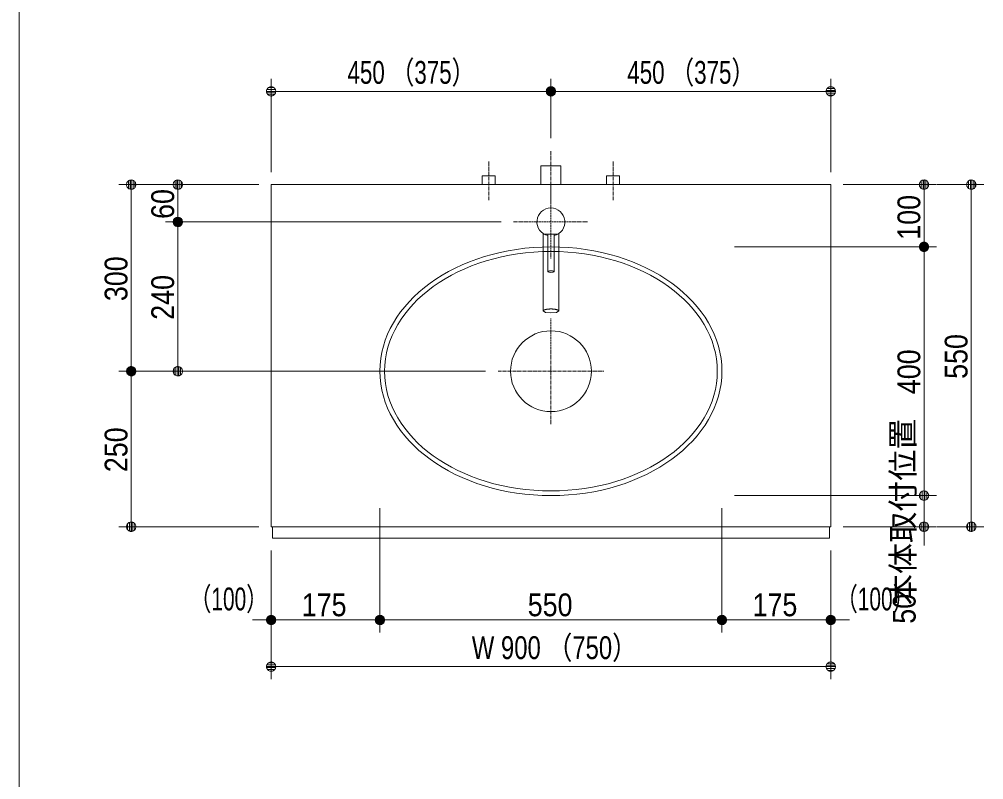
# Model space of a CAD drawing. Units: millimetres, scale not verified. Extents: x -6062 to 6062, y -3045 to 3045.
# Drawn here: x -2922 to -1372, y -677 to 546 of the extents above; entities that cross this region are included whole.
import ezdxf
from ezdxf.enums import TextEntityAlignment as Align

# ---------------------------------------------------------------- set-up
doc = ezdxf.new("R2010")
doc.units = ezdxf.units.MM
doc.header["$LTSCALE"] = 20
doc.linetypes.add('CHAIN1', pattern=[8, 5, -1, 1, -1])
for name, color, linetype, lineweight in [('0-0_1図面枠', 7, 'Continuous', 9), ('0-1_5ボウル・キャビネット', 7, 'Continuous', 9), ('0-2_2寸法-1', 7, 'Continuous', 9), ('0-3_0', 7, 'Continuous', 9), ('0-4_2寸法-2', 7, 'Continuous', 9), ('0-5_4給排水', 7, 'Continuous', 9)]:
    doc.layers.add(name, color=color, linetype=linetype, lineweight=lineweight)
doc.styles.add('ＭＳ Ｐゴシック', font='')
doc.styles.get('ＭＳ Ｐゴシック').set_extended_font_data('MS PGothic')

# ---------------------------------------------------------------- blocks, each defined once
blk = doc.blocks.new('グループ-4')
at = {"layer": '0-0_1図面枠'}
blk.add_line((-22700, 43000), (-22700, -48600), dxfattribs=at)
blk = doc.blocks.new('グループ-5')
at = {"layer": '0-1_5ボウル・キャビネット', "linetype": 'CHAIN1'}
for p, q in [((-5600, -2100), (-5600, 1300)), ((-7300, -400), (-3900, -400))]:
    blk.add_line(p, q, dxfattribs=at)
at = {"layer": '0-1_5ボウル・キャビネット'}
blk.add_circle((-5600, -400), 1300, dxfattribs=at)
for major_axis, ratio in [((5500, 0), 0.727273), ((5350, 0), 0.719626)]:
    blk.add_ellipse((-5600, -400), major_axis=major_axis, ratio=ratio, dxfattribs=at)
blk = doc.blocks.new('_Dot')
at = {"layer": '0-3_0'}
for p, q in [((-10, 0), (-20, 0)), ((9.78, 2), (-9.78, 2)), ((7.99, 6), (-7.99, 6)), ((9.16, -3.98), (-9.16, -3.98)), ((6, -7.98), (-6, -7.98))]:
    blk.add_line(p, q, dxfattribs=at)
for points in [[(10, 0), (9.92, 1.25), (9.69, 2.49), (9.3, 3.68), (8.76, 4.82), (8.09, 5.88), (7.29, 6.85), (6.37, 7.71), (5.36, 8.44), (4.26, 9.05), (3.09, 9.51), (1.87, 9.82), (0.63, 9.98), (-0.63, 9.98), (-1.87, 9.82), (-3.09, 9.51), (-4.26, 9.05), (-5.36, 8.44), (-6.37, 7.71), (-7.29, 6.85), (-8.09, 5.88), (-8.76, 4.82), (-9.3, 3.68), (-9.69, 2.49), (-9.92, 1.25), (-10, 0), (0, 0)], [(-10, 0), (-9.92, -1.25), (-9.69, -2.49), (-9.3, -3.68), (-8.76, -4.82), (-8.09, -5.88), (-7.29, -6.85), (-6.37, -7.71), (-5.36, -8.44), (-4.26, -9.05), (-3.09, -9.51), (-1.87, -9.82), (-0.63, -9.98), (0.63, -9.98), (1.87, -9.82), (3.09, -9.51), (4.26, -9.05), (5.36, -8.44), (6.37, -7.71), (7.29, -6.85), (8.09, -5.88), (8.76, -4.82), (9.3, -3.68), (9.69, -2.49), (9.92, -1.25), (10, 0), (0, 0)]]:
    blk.add_lwpolyline(points, close=True, dxfattribs=at)
blk = doc.blocks.new('グループ-46')
at = {"layer": '0-5_4給排水', "linetype": 'CHAIN1'}
for p, q in [((-5600, 5600), (-5600, 3200)), ((-6800, 4400), (-4400, 4400))]:
    blk.add_line(p, q, dxfattribs=at)
at = {"layer": '0-5_4給排水'}
blk.add_line((-5375.5, 4010), (-5824.5, 4010), dxfattribs=at)
for points in [[(-5850, 2885.1), (-5850, 2937), (-5850, 2988.8), (-5850, 3040.7), (-5850, 3092.5), (-5850, 3144.4), (-5850, 3196.2), (-5850, 3248.1), (-5850, 3299.9), (-5850, 3351.8), (-5850, 3403.6), (-5850, 3455.5), (-5850, 3507.3), (-5850, 3559.2), (-5850, 3611), (-5850, 3662.9), (-5850, 3714.7), (-5850, 3766.6), (-5850, 3818.4), (-5850, 3870.3), (-5850, 3922.1), (-5850, 3974), (-5850, 4025.8)], [(-5700, 3611.2), (-5700, 3632), (-5700, 3652.8), (-5700, 3673.5), (-5700, 3694.3), (-5700, 3715.1), (-5700, 3735.9), (-5700, 3756.7), (-5700, 3777.5), (-5700, 3798.3), (-5700, 3819), (-5700, 3839.8), (-5700, 3860.6), (-5700, 3881.4), (-5700, 3902.2), (-5700, 3923), (-5700, 3943.8), (-5700, 3964.5), (-5700, 3985.3), (-5700, 4006.1), (-5683.1, 4010), (-5662.3, 4010), (-5641.5, 4010), (-5620.7, 4010), (-5600, 4010), (-5579.2, 4010), (-5558.4, 4010), (-5537.6, 4010), (-5516.8, 4010), (-5500, 4006), (-5500, 3985.2), (-5500, 3964.5), (-5500, 3943.7), (-5500, 3922.9), (-5500, 3902.1), (-5500, 3881.3), (-5500, 3860.5), (-5500, 3839.7), (-5500, 3819), (-5500, 3798.2)], [(-5500, 3798.2), (-5500, 3777.4), (-5500, 3756.6), (-5500, 3735.8), (-5500, 3715), (-5500, 3694.2), (-5500, 3673.5), (-5500, 3652.7), (-5500, 3631.9), (-5500, 3611.1), (-5500, 3590.3), (-5500, 3569.5), (-5500, 3548.7), (-5500, 3528), (-5500, 3507.2), (-5500, 3486.4), (-5500, 3465.6), (-5500, 3444.8), (-5500, 3424), (-5500, 3403.2), (-5500, 3382.5), (-5500, 3361.7), (-5500, 3340.9), (-5500, 3320.1), (-5500, 3299.3), (-5500, 3278.5), (-5500, 3257.7), (-5500, 3237), (-5500, 3216.2), (-5500, 3195.4), (-5500, 3174.6), (-5500, 3153.8), (-5500, 3133), (-5500, 3112.2), (-5500, 3091.5), (-5500, 3070.7), (-5500, 3049.9), (-5500, 3029.1), (-5500, 3008.3), (-5500, 2987.5)], [(-5350, 4025.8), (-5350, 3974), (-5350, 3922.1), (-5350, 3870.3), (-5350, 3818.4), (-5350, 3766.6), (-5350, 3714.7), (-5350, 3662.9), (-5350, 3611), (-5350, 3559.2), (-5350, 3507.3), (-5350, 3455.5), (-5350, 3403.6), (-5350, 3351.8), (-5350, 3299.9), (-5350, 3248.1), (-5350, 3196.2), (-5350, 3144.4), (-5350, 3092.5), (-5350, 3040.7), (-5350, 2988.8), (-5350, 2937), (-5350, 2885.1), (-5350, 2833.3), (-5350, 2781.4), (-5350, 2729.6), (-5350, 2677.7), (-5350, 2625.9), (-5350, 2574), (-5350, 2522.2), (-5350, 2470.3), (-5350, 2418.5), (-5350, 2366.6), (-5350, 2314.8), (-5350, 2262.9), (-5350, 2211.1), (-5350, 2159.2), (-5350, 2107.4), (-5350, 2055.5), (-5350, 2003.7)], [(-5700, 2800.5), (-5700, 2821.3), (-5700, 2842.1), (-5700, 2862.9), (-5700, 2883.7), (-5700, 2904.5), (-5700, 2925.2), (-5700, 2946), (-5700, 2966.8), (-5700, 2987.6), (-5700, 3008.4), (-5700, 3029.2), (-5700, 3050), (-5700, 3070.8), (-5700, 3091.5), (-5700, 3112.3), (-5700, 3133.1), (-5700, 3153.9), (-5700, 3174.7), (-5700, 3195.5), (-5700, 3216.3), (-5700, 3237), (-5700, 3257.8), (-5700, 3278.6), (-5700, 3299.4), (-5700, 3320.2), (-5700, 3341), (-5700, 3361.8), (-5700, 3382.5), (-5700, 3403.3), (-5700, 3424.1), (-5700, 3444.9), (-5700, 3465.7), (-5700, 3486.5), (-5700, 3507.3), (-5700, 3528), (-5700, 3548.8), (-5700, 3569.6), (-5700, 3590.4), (-5700, 3611.2)], [(-5350, 2003.7), (-5350, 1951.8), (-5350, 1900), (-5350, 1848.1), (-5350, 1796.3), (-5350, 1744.4), (-5350, 1692.6), (-5350, 1640.7), (-5350, 1588.9), (-5350, 1537), (-5423.5, 1491.5), (-5600, 1472.7), (-5776.5, 1491.5), (-5850, 1537), (-5850, 1588.9), (-5850, 1640.7), (-5850, 1692.6), (-5850, 1744.4), (-5850, 1796.3), (-5850, 1848.1), (-5850, 1900), (-5850, 1951.8), (-5850, 2003.7), (-5850, 2055.5), (-5850, 2107.4), (-5850, 2159.2), (-5850, 2211.1), (-5850, 2262.9), (-5850, 2314.8), (-5850, 2366.6), (-5850, 2418.5), (-5850, 2470.3), (-5850, 2522.2), (-5850, 2574), (-5850, 2625.9), (-5850, 2677.7), (-5850, 2729.6), (-5850, 2781.4), (-5850, 2833.3), (-5850, 2885.1)], [(-5500, 2987.5), (-5500, 2966.7), (-5500, 2946), (-5500, 2925.2), (-5500, 2904.4), (-5500, 2883.6), (-5500, 2862.8), (-5500, 2842), (-5500, 2821.2), (-5500, 2800.5), (-5529.4, 2782.2), (-5600.1, 2774.7), (-5670.8, 2782.2), (-5700, 2800.5), (-5700, 2800.5), (-5699.9, 2801.6), (-5699.7, 2802.6), (-5699.3, 2803.6), (-5698.8, 2804.6), (-5698.1, 2805.6), (-5697.3, 2806.6), (-5696.3, 2807.6), (-5695.2, 2808.5), (-5693.9, 2809.5), (-5692.5, 2810.4), (-5690.9, 2811.3), (-5689.1, 2812.3), (-5687.3, 2813.2), (-5685.2, 2814.1), (-5683.1, 2814.9), (-5680.9, 2815.8), (-5678.5, 2816.6), (-5676, 2817.4), (-5673.4, 2818.1), (-5670.8, 2818.8), (-5668, 2819.5), (-5665, 2820.2), (-5662, 2820.9), (-5658.9, 2821.5), (-5655.6, 2822)], [(-5655.6, 2822), (-5652.3, 2822.6), (-5648.8, 2823.1), (-5645.3, 2823.6), (-5641.8, 2824.1), (-5638.2, 2824.5), (-5634.5, 2824.8), (-5630.9, 2825.2), (-5627.1, 2825.5), (-5623.4, 2825.7), (-5619.6, 2825.9), (-5615.8, 2826.1), (-5611.9, 2826.2), (-5608, 2826.3), (-5604, 2826.4), (-5600, 2826.4), (-5596, 2826.4), (-5592, 2826.3), (-5588.1, 2826.2), (-5584.2, 2826.1), (-5580.4, 2825.9), (-5576.6, 2825.7), (-5572.9, 2825.5), (-5569.1, 2825.2), (-5565.5, 2824.8), (-5561.8, 2824.5), (-5558.2, 2824.1), (-5554.7, 2823.6), (-5551.2, 2823.1), (-5547.7, 2822.6), (-5544.4, 2822), (-5541.1, 2821.5), (-5538, 2820.9), (-5535, 2820.2), (-5532, 2819.5), (-5529.2, 2818.8), (-5526.6, 2818.1), (-5524, 2817.4), (-5521.5, 2816.6), (-5519.1, 2815.8)], [(-5519.1, 2815.8), (-5516.9, 2814.9), (-5514.8, 2814.1), (-5512.7, 2813.2), (-5510.9, 2812.3), (-5509.1, 2811.3), (-5507.5, 2810.4), (-5506.1, 2809.5), (-5504.8, 2808.5), (-5503.7, 2807.6), (-5502.7, 2806.6), (-5501.9, 2805.6), (-5501.2, 2804.6), (-5500.7, 2803.6), (-5500.3, 2802.6), (-5500.1, 2801.6), (-5500, 2800.5)], [(-5850, 1537.4), (-5849.8, 1540), (-5849.2, 1542.5), (-5848.3, 1545.1), (-5847, 1547.6), (-5845.3, 1550), (-5843.2, 1552.5), (-5840.8, 1554.9), (-5837.9, 1557.3), (-5834.7, 1559.7), (-5831.2, 1562.1), (-5827.2, 1564.4), (-5822.9, 1566.7), (-5818.2, 1569), (-5813.1, 1571.2), (-5807.7, 1573.4), (-5802.1, 1575.5), (-5796.2, 1577.5), (-5790.1, 1579.5), (-5783.6, 1581.3), (-5776.9, 1583.2), (-5769.9, 1584.9), (-5762.6, 1586.6), (-5755.1, 1588.2), (-5747.2, 1589.7), (-5739.1, 1591.1), (-5730.7, 1592.5), (-5722.1, 1593.8), (-5713.3, 1595.1), (-5704.4, 1596.2), (-5695.4, 1597.2), (-5686.3, 1598.1), (-5677.2, 1599), (-5667.9, 1599.7), (-5658.5, 1600.3), (-5649, 1600.9), (-5639.4, 1601.3), (-5629.7, 1601.6), (-5619.9, 1601.9), (-5610, 1602)], [(-5610, 1602), (-5600, 1602.1), (-5590, 1602), (-5580.1, 1601.9), (-5570.3, 1601.6), (-5560.6, 1601.3), (-5551, 1600.9), (-5541.5, 1600.3), (-5532.1, 1599.7), (-5522.8, 1599), (-5513.7, 1598.1), (-5504.6, 1597.2), (-5495.6, 1596.2), (-5486.7, 1595.1), (-5477.9, 1593.8), (-5469.3, 1592.5), (-5460.9, 1591.1), (-5452.8, 1589.7), (-5444.9, 1588.2), (-5437.4, 1586.6), (-5430.1, 1584.9), (-5423.1, 1583.2), (-5416.4, 1581.3), (-5409.9, 1579.5), (-5403.8, 1577.5), (-5397.9, 1575.5), (-5392.3, 1573.4), (-5386.9, 1571.2), (-5381.8, 1569), (-5377.1, 1566.7), (-5372.8, 1564.4), (-5368.8, 1562.1), (-5365.3, 1559.7), (-5362.1, 1557.3), (-5359.2, 1554.9), (-5356.8, 1552.5), (-5354.7, 1550), (-5353, 1547.6), (-5351.7, 1545.1), (-5350.8, 1542.5)], [(-5350.8, 1542.5), (-5350.2, 1540), (-5350, 1537.4), (-5350, 1537.4)]]:
    blk.add_lwpolyline(points, dxfattribs=at)
blk.add_arc((-5600, 4400), 450, 282.83959, 257.16469, dxfattribs=at)
blk = doc.blocks.new('グループ-65')
at = {"layer": '0-5_4給排水', "linetype": 'CHAIN1'}
blk.add_line((-5600, 5100), (-5600, 6700), dxfattribs=at)
at = {"layer": '0-5_4給排水'}
blk.add_lwpolyline([(-5920, 5600), (-5920, 6200), (-5280, 6200), (-5280, 5600)], dxfattribs=at)
blk = doc.blocks.new('止水栓_平面_W100')
at = {"layer": '0-5_4給排水', "linetype": 'CHAIN1'}
for p, q in [((-2000, -500), (-2000, 780)), ((2000, -500), (2000, 780))]:
    blk.add_line(p, q, dxfattribs=at)
at = {"layer": '0-5_4給排水'}
for points in [[(-2210, 0), (-2210, 280), (-1790, 280), (-1790, 0)], [(1790, 0), (1790, 280), (2210, 280), (2210, 0)]]:
    blk.add_lwpolyline(points, dxfattribs=at)

msp = doc.modelspace()

# ---------------------------------------------------------------- linework, layer by layer
at = {"layer": '0-1_5ボウル・キャビネット'}
for points in [[(-2517.5, 280), (-1617.5, 280), (-1617.5, -270), (-2517.5, -270)], [(-2515.5, -270), (-1619.5, -270), (-1619.5, -288.5), (-2515.5, -288.5)]]:
    msp.add_lwpolyline(points, close=True, dxfattribs=at)
at = {"layer": '0-2_2寸法-1'}
for p, q in [((-2517.5, 300), (-2517.5, 450)), ((-2067.5, 355), (-2067.5, 450)), ((-2067.5, 355), (-2067.5, 450)), ((-1617.5, 300), (-1617.5, 450)), ((-2082.51, 430), (-2502.49, 430)), ((-2052.49, 430), (-1632.51, 430)), ((-2687.5, 280), (-2762.5, 280)), ((-2537.5, 280), (-2687.5, 280)), ((-1597.5, 280), (-1447.5, 280)), ((-1446.5, 280), (-1371.5, 280)), ((-2742.5, -4.99), (-2742.5, 264.99)), ((-2667.5, 235.01), (-2667.5, 264.99)), ((-1467.5, 195.01), (-1467.5, 264.99)), ((-1391.5, -254.99), (-1391.5, 264.99)), ((-2147.5, 220), (-2687.5, 220)), ((-2147.5, 220), (-2687.5, 220)), ((-2667.5, 204.99), (-2667.5, -4.99)), ((-1772.5, 180), (-1447.5, 180)), ((-1590, 180), (-1447.5, 180)), ((-1467.5, 164.99), (-1467.5, -204.99)), ((-2687.5, -20), (-2762.5, -20)), ((-2687.5, -20), (-2762.5, -20)), ((-2172.5, -20), (-2687.5, -20)), ((-2742.5, -35.01), (-2742.5, -254.99)), ((-1772.5, -220), (-1447.5, -220)), ((-2342.5, -240), (-2342.5, -440)), ((-1792.5, -240), (-1792.5, -440)), ((-2537.5, -270), (-2762.5, -270)), ((-1446.5, -270), (-1371.5, -270)), ((-2517.5, -308.5), (-2517.5, -440)), ((-2342.5, -308.5), (-2342.5, -440)), ((-1792.5, -308.5), (-1792.5, -440)), ((-1617.5, -308.5), (-1617.5, -440)), ((-2357.51, -420), (-2502.49, -420)), ((-1807.51, -420), (-2327.49, -420)), ((-1777.49, -420), (-1632.51, -420)), ((-2517.5, -440), (-2517.5, -515)), ((-1617.5, -440), (-1617.5, -515)), ((-1632.51, -495), (-2502.49, -495))]:
    msp.add_line(p, q, dxfattribs=at)
at = {"layer": '0-4_2寸法-2'}
for p, q in [((-1467.5, -204.99), (-1467.5, -189.99)), ((-1597.5, -220), (-1447.5, -220)), ((-1467.5, -220), (-1467.5, -270)), ((-1597.5, -270), (-1447.5, -270)), ((-1467.5, -285.01), (-1467.5, -300.01)), ((-2517.5, -308.5), (-2517.5, -440)), ((-2342.5, -308.5), (-2342.5, -440)), ((-1792.5, -308.5), (-1792.5, -440)), ((-1617.5, -308.5), (-1617.5, -440)), ((-2532.51, -420), (-2547.51, -420)), ((-2342.5, -420), (-2517.5, -420)), ((-2327.49, -420), (-2312.49, -420)), ((-1807.51, -420), (-1822.51, -420)), ((-1792.5, -420), (-1617.5, -420)), ((-1602.49, -420), (-1587.49, -420))]:
    msp.add_line(p, q, dxfattribs=at)

# ---------------------------------------------------------------- block references
at = {"layer": '0-0_1図面枠', "xscale": 0.05, "yscale": 0.05}
msp.add_blockref('グループ-4', (-1787.5, 0), dxfattribs=at)
at = {"layer": '0-1_5ボウル・キャビネット', "xscale": 0.05, "yscale": 0.05}
msp.add_blockref('グループ-5', (-1787.5, 0), dxfattribs=at)
at = {"layer": '0-2_2寸法-1', "xscale": 0.7503418, "yscale": 0.7503418}
for p, rotation in [((-2517.5, 430), 180), ((-2067.5, 430), 180), ((-2742.5, 280), 90), ((-2667.5, 280), 90), ((-1467.5, 280), 90), ((-1391.5, 280), 90), ((-2667.5, 220), 270), ((-2667.5, 220), 90), ((-1467.5, 180), 270), ((-1467.5, 180), 90), ((-2742.5, -20), 270), ((-2742.5, -20), 90), ((-2667.5, -20), 270), ((-1467.5, -220), 270), ((-2742.5, -270), 270), ((-1391.5, -270), 270), ((-2517.5, -420), 180), ((-2342.5, -420), 180), ((-1792.5, -420), 180), ((-2517.5, -495), 180)]:
    msp.add_blockref('_Dot', p, dxfattribs=dict(at, rotation=rotation))
for p in [(-2067.5, 430), (-1617.5, 430), (-2342.5, -420), (-1792.5, -420), (-1617.5, -420), (-1617.5, -495)]:
    msp.add_blockref('_Dot', p, dxfattribs=at)
at = {"layer": '0-4_2寸法-2', "xscale": 0.7503418, "yscale": 0.7503418}
for p, rotation in [((-1467.5, -220), 270), ((-1467.5, -270), 90), ((-2342.5, -420), 180), ((-1617.5, -420), 180)]:
    msp.add_blockref('_Dot', p, dxfattribs=dict(at, rotation=rotation))
for p in [(-2517.5, -420), (-1792.5, -420)]:
    msp.add_blockref('_Dot', p, dxfattribs=at)
at = {"layer": '0-5_4給排水', "xscale": 0.05, "yscale": 0.05}
for name, p in [('グループ-65', (-1787.5, 0)), ('止水栓_平面_W100', (-2067.5, 280)), ('グループ-46', (-1787.5, 0))]:
    msp.add_blockref(name, p, dxfattribs=at)

# ---------------------------------------------------------------- texts
at = {"layer": '0-2_2寸法-1', "style": 'ＭＳ Ｐゴシック'}
for s, height, width, p in [('450 （375）', 36.66, 0.75, (-2394.71, 431.19)), ('450 （375）', 36.66, 0.75, (-1944.71, 431.19)), ('175', 36.66, 0.9, (-2468.22, -424.96)), ('550', 36.66, 0.9, (-2104.78, -424.96)), ('175', 36.66, 0.9, (-1743.22, -424.96)), ('W 900 （750）', 36.69, 0.8, (-2194.77, -493.81))]:
    msp.add_text(s, height=height, dxfattribs=dict(at, width=width)).set_placement(p, align=Align.BOTTOM_LEFT)
at = {"layer": '0-2_2寸法-1', "style": 'ＭＳ Ｐゴシック', "width": 0.9}
for s, p in [('60', (-2662.54, 224.92)), ('100', (-1462.54, 191.39)), ('300', (-2737.54, 92.72)), ('240', (-2662.54, 62.72)), ('550', (-1386.54, -32.28)), ('400', (-1462.54, -56.89)), ('250', (-2737.54, -182.28))]:
    msp.add_text(s, height=36.66, rotation=90, dxfattribs=at).set_placement(p, align=Align.BOTTOM_LEFT)
at = {"layer": '0-4_2寸法-2', "style": 'ＭＳ Ｐゴシック'}
msp.add_text('本体取付位置', height=36.66, rotation=90, dxfattribs=at).set_placement((-1472.19, -396.14), align=Align.BOTTOM_LEFT)
at = {"layer": '0-4_2寸法-2', "style": 'ＭＳ Ｐゴシック', "width": 0.7}
for p in [(-2648.57, -415.51), (-1609, -415.51)]:
    msp.add_text('（100）', height=36.66, dxfattribs=at).set_placement(p, align=Align.BOTTOM_LEFT)
at = {"layer": '0-4_2寸法-2', "style": 'ＭＳ Ｐゴシック', "width": 0.9}
msp.add_text('50', height=36.66, rotation=90, dxfattribs=at).set_placement((-1469.98, -425.98), align=Align.BOTTOM_LEFT)

doc.saveas('drawing.dxf')
